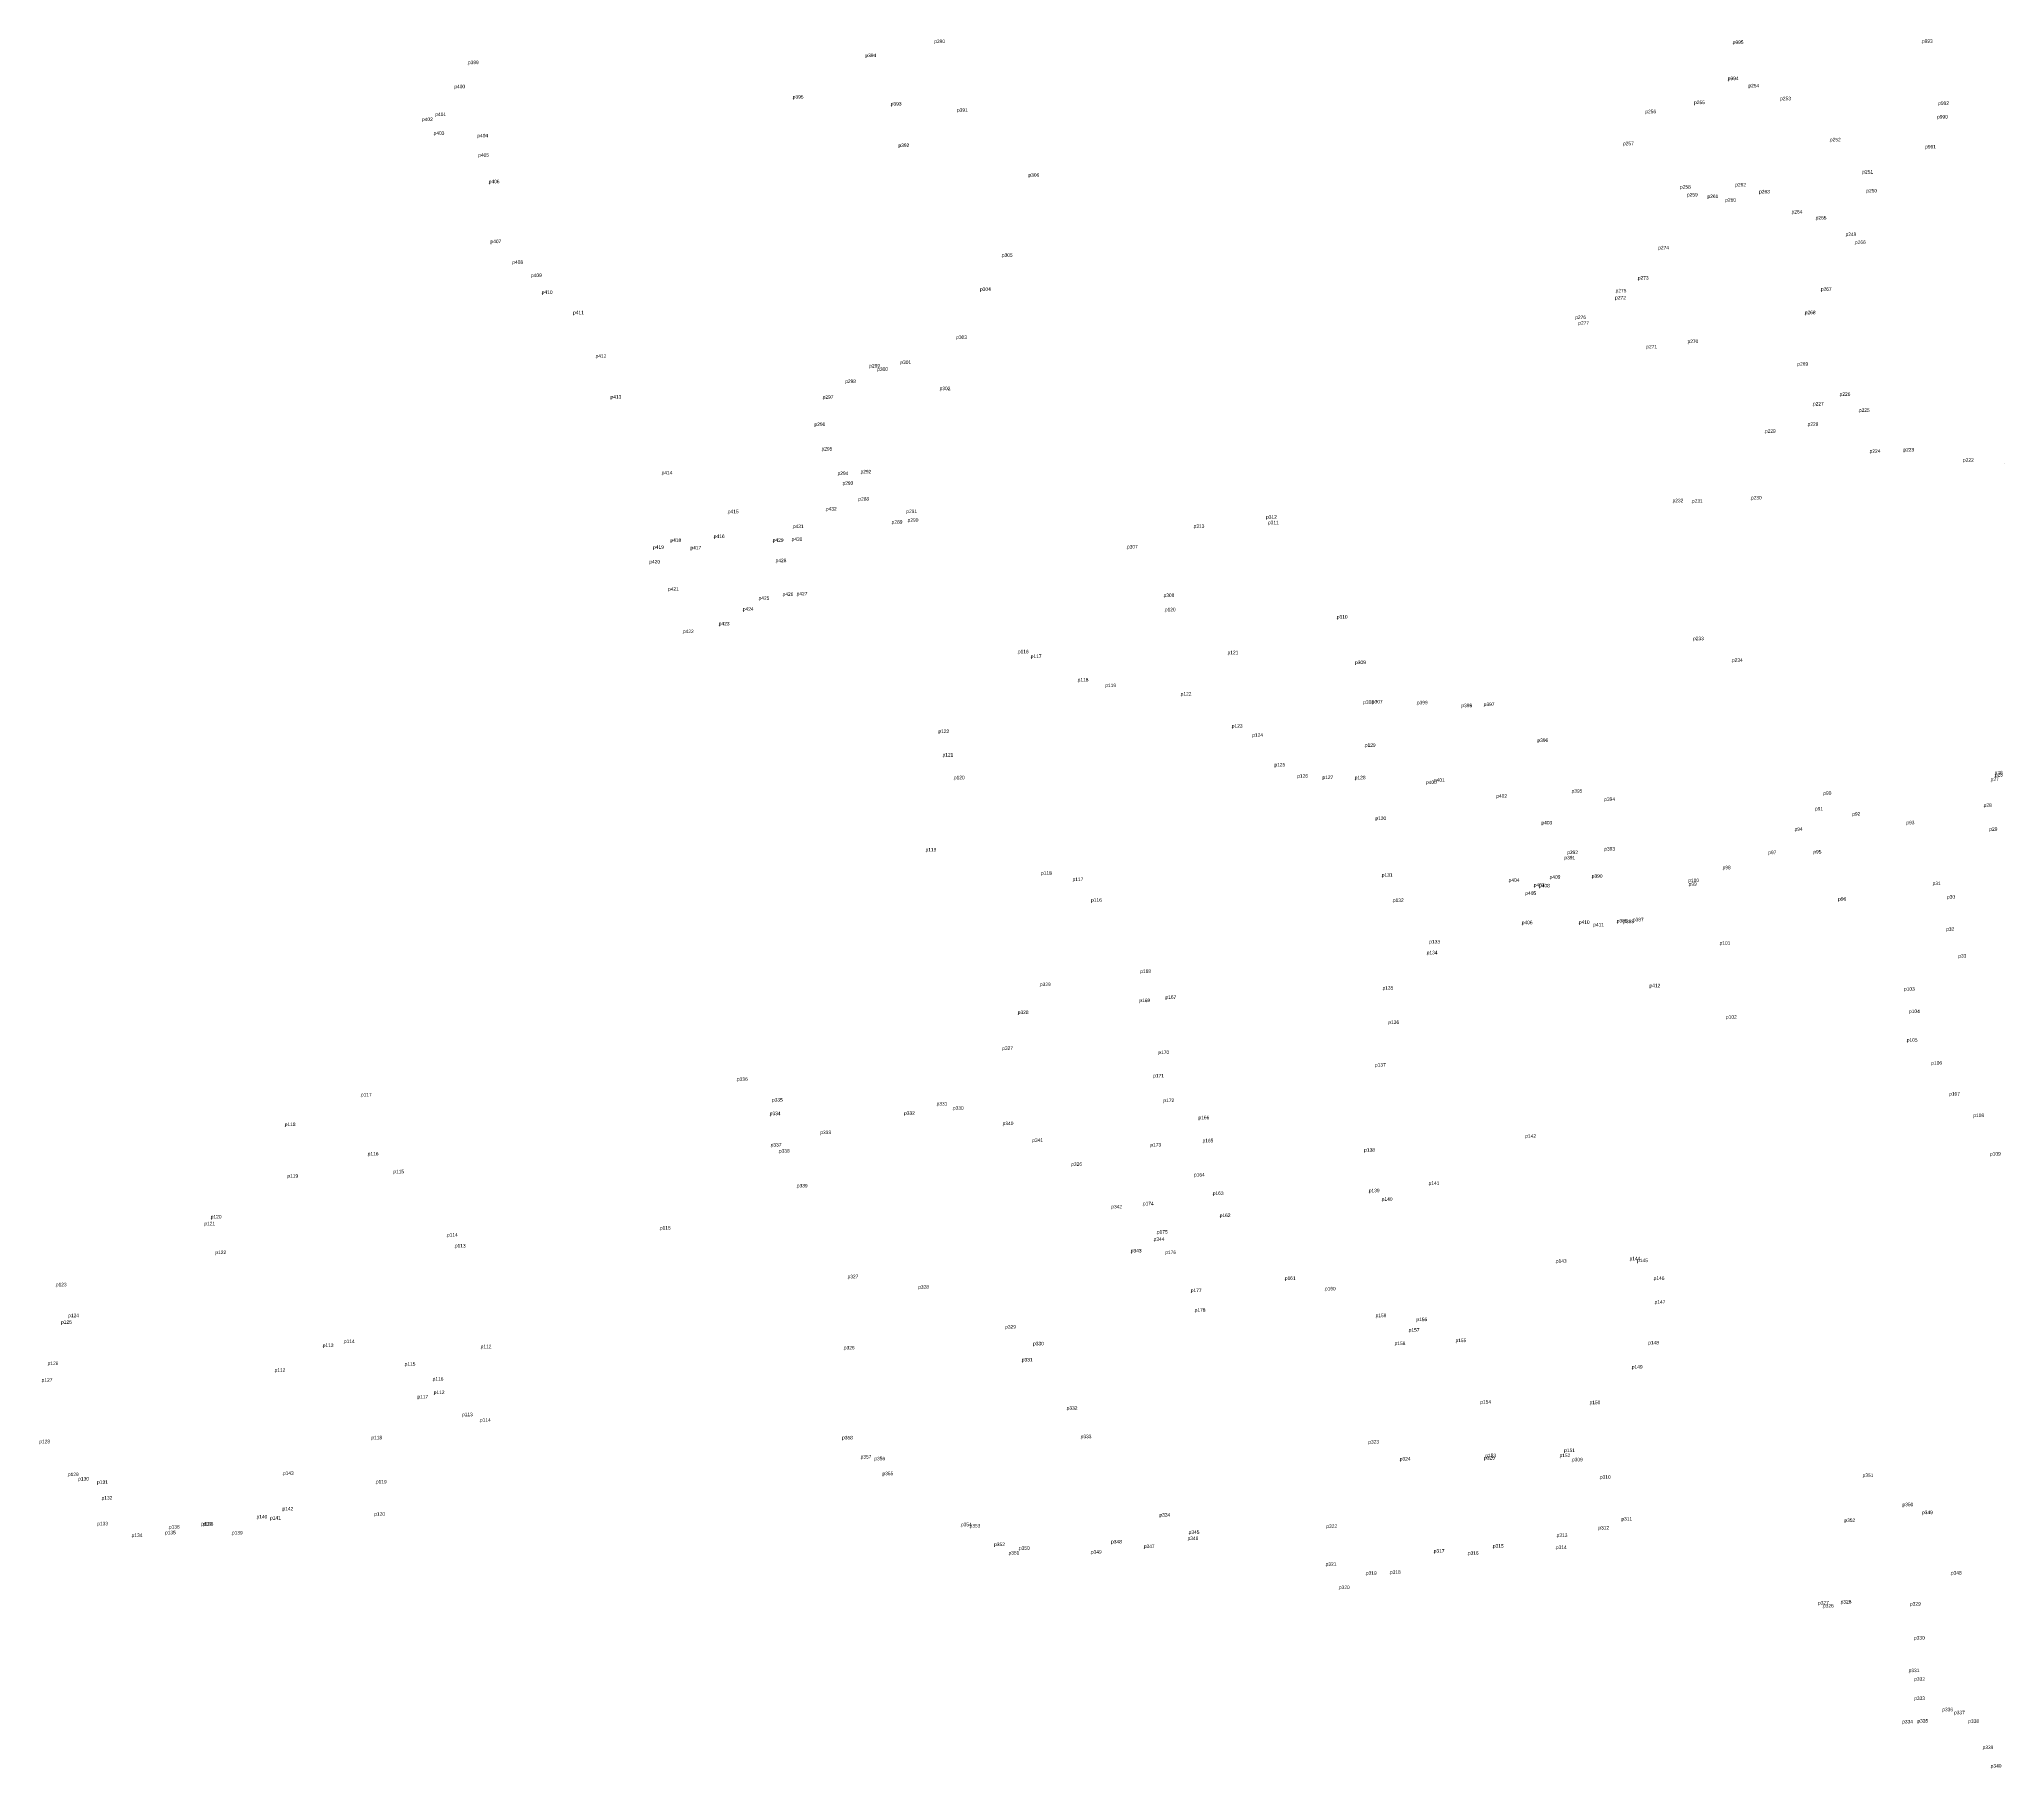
# Model space of a CAD drawing. Extents: x -2 to 54773767, y -1 to 183694297.
# Drawn here: x 543676 to 544687, y 1837681 to 1838571 of the extents above; entities that cross this region are included whole.
import ezdxf

# ---------------------------------------------------------------- set-up
doc = ezdxf.new("R2010")
doc.units = 0
doc.layers.add('Level 12', color=7, linetype='Continuous')
doc.layers.add('Level 7', color=7, linetype='Continuous')

msp = doc.modelspace()

# ---------------------------------------------------------------- linework, layer by layer
at = {"layer": 'Level 7'}
for p, q in [((544136.138, 1838569.09), (544136.138, 1838569.09)), ((544546.857, 1838568.609), (544546.857, 1838568.609)), ((544644.193, 1838569.195), (544644.193, 1838569.195)), ((543896.287, 1838558.229), (543896.287, 1838558.229)), ((544100.738, 1838561.858), (544100.738, 1838561.858)), ((544544.311, 1838549.991), (544544.311, 1838549.991)), ((543889.302, 1838545.827), (543889.302, 1838545.827)), ((544063.369, 1838540.524), (544063.369, 1838540.524)), ((544527.007, 1838537.655), (544527.007, 1838537.655)), ((544554.934, 1838546.288), (544554.934, 1838546.288)), ((544571.261, 1838539.652), (544571.261, 1838539.652)), ((544652.552, 1838537.263), (544652.552, 1838537.263)), ((543872.687, 1838528.953), (543872.687, 1838528.953)), ((543879.504, 1838531.526), (543879.504, 1838531.526)), ((544113.776, 1838536.934), (544113.776, 1838536.934)), ((544147.869, 1838533.737), (544147.869, 1838533.737)), ((544501.909, 1838532.958), (544501.909, 1838532.958)), ((544651.965, 1838530.245), (544651.965, 1838530.245)), ((543878.653, 1838521.845), (543878.653, 1838521.845)), ((543901.145, 1838520.56), (543901.145, 1838520.56)), ((544596.848, 1838518.508), (544596.848, 1838518.508)), ((543901.56, 1838510.55), (543901.56, 1838510.55)), ((544117.736, 1838515.575), (544117.736, 1838515.575)), ((544490.428, 1838516.514), (544490.428, 1838516.514)), ((544645.856, 1838514.851), (544645.856, 1838514.851)), ((543906.992, 1838496.935), (543906.992, 1838496.935)), ((544184.609, 1838500.292), (544184.609, 1838500.292)), ((544613.525, 1838501.959), (544613.525, 1838501.959)), ((544519.755, 1838494.143), (544519.755, 1838494.143)), ((544523.343, 1838490.139), (544523.343, 1838490.139)), ((544533.869, 1838489.343), (544533.869, 1838489.343)), ((544543.003, 1838487.492), (544543.003, 1838487.492)), ((544548.128, 1838495.298), (544548.128, 1838495.298)), ((544560.432, 1838491.73), (544560.432, 1838491.73)), ((544615.591, 1838492.228), (544615.591, 1838492.228)), ((544577.121, 1838481.37), (544577.121, 1838481.37)), ((544589.54, 1838478.291), (544589.54, 1838478.291)), ((544604.907, 1838469.789), (544604.907, 1838469.789)), ((543907.887, 1838466.124), (543907.887, 1838466.124)), ((544170.913, 1838459.096), (544170.913, 1838459.096)), ((544508.533, 1838462.922), (544508.533, 1838462.922)), ((544609.741, 1838465.665), (544609.741, 1838465.665)), ((543919.104, 1838455.467), (543919.104, 1838455.467)), ((543928.731, 1838448.693), (543928.731, 1838448.693)), ((544498.042, 1838447.339), (544498.042, 1838447.339)), ((543934.272, 1838440.01), (543934.272, 1838440.01)), ((544159.722, 1838441.577), (544159.722, 1838441.577)), ((544486.385, 1838437.178), (544486.385, 1838437.178)), ((544486.628, 1838440.798), (544486.628, 1838440.798)), ((544592.176, 1838441.587), (544592.176, 1838441.587)), ((543950.396, 1838429.522), (543950.396, 1838429.522)), ((544465.843, 1838427.078), (544465.843, 1838427.078)), ((544583.922, 1838429.564), (544583.922, 1838429.564)), ((544147.433, 1838416.825), (544147.433, 1838416.825)), ((544467.42, 1838424.168), (544467.42, 1838424.168)), ((543961.953, 1838407.15), (543961.953, 1838407.15)), ((544502.427, 1838411.971), (544502.427, 1838411.971)), ((544523.6, 1838414.681), (544523.6, 1838414.681)), ((544102.744, 1838402.124), (544102.744, 1838402.124)), ((544106.806, 1838400.405), (544106.806, 1838400.405)), ((544118.734, 1838403.993), (544118.734, 1838403.993)), ((544580.095, 1838403.088), (544580.095, 1838403.088)), ((543969.612, 1838386.106), (543969.612, 1838386.106)), ((544078.777, 1838385.999), (544078.777, 1838385.999)), ((544090.341, 1838394.139), (544090.341, 1838394.139)), ((544138.93, 1838390.467), (544138.93, 1838390.467)), ((544601.851, 1838387.534), (544601.851, 1838387.534)), ((544588.137, 1838382.577), (544588.137, 1838382.577)), ((544611.739, 1838379.299), (544611.739, 1838379.299)), ((544074.54, 1838372.023), (544074.54, 1838372.023)), ((544563.402, 1838368.508), (544563.402, 1838368.508)), ((544585.37, 1838372.121), (544585.37, 1838372.121)), ((544078.164, 1838359.42), (544078.164, 1838359.42)), ((544617.293, 1838358.235), (544617.293, 1838358.235)), ((544634.663, 1838358.94), (544634.663, 1838358.94)), ((543995.927, 1838347.157), (543995.927, 1838347.157)), ((544086.385, 1838346.807), (544086.385, 1838346.807)), ((544098.221, 1838347.661), (544098.221, 1838347.661)), ((544665.322, 1838353.644), (544665.322, 1838353.644)), ((544686.745, 1838352.858), (544686.745, 1838352.858)), ((544088.953, 1838341.766), (544088.953, 1838341.766)), ((544029.977, 1838327.123), (544029.977, 1838327.123)), ((544080.393, 1838328.501), (544080.393, 1838328.501)), ((544097.103, 1838333.613), (544097.103, 1838333.613)), ((544121.784, 1838327.241), (544121.784, 1838327.241)), ((544515.91, 1838332.784), (544515.91, 1838332.784)), ((544525.86, 1838332.525), (544525.86, 1838332.525)), ((544556.232, 1838334.232), (544556.232, 1838334.232)), ((544063.422, 1838319.52), (544063.422, 1838319.52)), ((544114.249, 1838321.759), (544114.249, 1838321.759)), ((544122.465, 1838322.749), (544122.465, 1838322.749)), ((544269.564, 1838319.63), (544269.564, 1838319.63)), ((544306.838, 1838324.322), (544306.838, 1838324.322)), ((544307.818, 1838321.465), (544307.818, 1838321.465)), ((543991.526, 1838308.8), (543991.526, 1838308.8)), ((544000.438, 1838312.385), (544000.438, 1838312.385)), ((544010.736, 1838308.485), (544010.736, 1838308.485)), ((544022.744, 1838314.399), (544022.744, 1838314.399)), ((544053.078, 1838312.414), (544053.078, 1838312.414)), ((544062.762, 1838312.874), (544062.762, 1838312.874)), ((544235.27, 1838309.003), (544235.27, 1838309.003)), ((543989.592, 1838301.275), (543989.592, 1838301.275)), ((544054.554, 1838301.959), (544054.554, 1838301.959)), ((543999.216, 1838287.253), (543999.216, 1838287.253)), ((544058.157, 1838284.631), (544058.157, 1838284.631)), ((544065.373, 1838284.82), (544065.373, 1838284.82)), ((544037.679, 1838276.934), (544037.679, 1838276.934)), ((544045.783, 1838282.585), (544045.783, 1838282.585)), ((544254.085, 1838284.04), (544254.085, 1838284.04)), ((544254.773, 1838276.69), (544254.773, 1838276.69)), ((544006.879, 1838265.455), (544006.879, 1838265.455)), ((544025.312, 1838269.429), (544025.312, 1838269.429)), ((544343.217, 1838272.919), (544343.217, 1838272.919)), ((544179.155, 1838255.05), (544179.155, 1838255.05)), ((544287.026, 1838254.567), (544287.026, 1838254.567)), ((544526.459, 1838261.801), (544526.459, 1838261.801)), ((544185.796, 1838252.66), (544185.796, 1838252.66)), ((544352.634, 1838249.51), (544352.634, 1838249.51)), ((544546.473, 1838250.641), (544546.473, 1838250.641)), ((544209.93, 1838240.555), (544209.93, 1838240.555)), ((544224.127, 1838237.675), (544224.127, 1838237.675)), ((544262.912, 1838233.289), (544262.912, 1838233.289)), ((544356.833, 1838229.056), (544356.833, 1838229.056)), ((544361.242, 1838229.254), (544361.242, 1838229.254)), ((544384.41, 1838228.812), (544384.41, 1838228.812)), ((544407.28, 1838227.342), (544407.28, 1838227.342)), ((544418.776, 1838227.909), (544418.776, 1838227.909)), ((544138.311, 1838214.098), (544138.311, 1838214.098)), ((544289.197, 1838216.772), (544289.197, 1838216.772)), ((544299.705, 1838212.099), (544299.705, 1838212.099)), ((544357.625, 1838206.915), (544357.625, 1838206.915)), ((544446.408, 1838209.434), (544446.408, 1838209.434)), ((544140.405, 1838201.95), (544140.405, 1838201.95)), ((544311.133, 1838196.842), (544311.133, 1838196.842)), ((544146.26, 1838190.242), (544146.26, 1838190.242)), ((544322.842, 1838191.022), (544322.842, 1838191.022)), ((544335.842, 1838190.345), (544335.842, 1838190.345)), ((544352.447, 1838190.243), (544352.447, 1838190.243)), ((544389.113, 1838187.805), (544389.113, 1838187.805)), ((544393.198, 1838188.998), (544393.198, 1838188.998)), ((544463.977, 1838183.308), (544463.977, 1838183.308)), ((544679.483, 1838189.269), (544679.483, 1838189.269)), ((544681.574, 1838192.766), (544681.574, 1838192.766)), ((544681.675, 1838191.662), (544681.675, 1838191.662)), ((544425.227, 1838180.71), (544425.227, 1838180.71)), ((544480.788, 1838179.088), (544480.788, 1838179.088)), ((544589.173, 1838174.206), (544589.173, 1838174.206)), ((544593.459, 1838182.221), (544593.459, 1838182.221)), ((544675.954, 1838176.02), (544675.954, 1838176.02)), ((544363.084, 1838169.343), (544363.084, 1838169.343)), ((544448.459, 1838167.02), (544448.459, 1838167.02)), ((544578.65, 1838163.699), (544578.65, 1838163.699)), ((544608.317, 1838171.5), (544608.317, 1838171.5)), ((544636.164, 1838167.065), (544636.164, 1838167.065)), ((544678.864, 1838163.707), (544678.864, 1838163.707)), ((544131.671, 1838153.115), (544131.671, 1838153.115)), ((544480.809, 1838153.569), (544480.809, 1838153.569)), ((544460.272, 1838149.029), (544460.272, 1838149.029)), ((544461.711, 1838151.748), (544461.711, 1838151.748)), ((544541.662, 1838143.937), (544541.662, 1838143.937)), ((544565.144, 1838151.698), (544565.144, 1838151.698)), ((544588.347, 1838152.033), (544588.347, 1838152.033)), ((544191.072, 1838141.069), (544191.072, 1838141.069)), ((544207.301, 1838137.871), (544207.301, 1838137.871)), ((544366.352, 1838140.086), (544366.352, 1838140.086)), ((544431.607, 1838137.452), (544431.607, 1838137.452)), ((544444.54, 1838134.964), (544444.54, 1838134.964)), ((544447.262, 1838134.627), (544447.262, 1838134.627)), ((544452.694, 1838139.09), (544452.694, 1838139.09)), ((544474.357, 1838139.554), (544474.357, 1838139.554)), ((544523.996, 1838137.328), (544523.996, 1838137.328)), ((544524.198, 1838135.439), (544524.198, 1838135.439)), ((544649.685, 1838135.798), (544649.685, 1838135.798)), ((544216.833, 1838127.197), (544216.833, 1838127.197)), ((544372.056, 1838127.092), (544372.056, 1838127.092)), ((544440.192, 1838130.715), (544440.192, 1838130.715)), ((544601.072, 1838127.746), (544601.072, 1838127.746)), ((544657.079, 1838128.858), (544657.079, 1838128.858)), ((544438.362, 1838115.654), (544438.362, 1838115.654)), ((544467.698, 1838115.829), (544467.698, 1838115.829)), ((544475.124, 1838114.539), (544475.124, 1838114.539)), ((544487.227, 1838116.496), (544487.227, 1838116.496)), ((544490.593, 1838116.198), (544490.593, 1838116.198)), ((544495.517, 1838117.152), (544495.517, 1838117.152)), ((544390.759, 1838105.789), (544390.759, 1838105.789)), ((544540.112, 1838105.105), (544540.112, 1838105.105)), ((544656.658, 1838112.272), (544656.658, 1838112.272)), ((544389.461, 1838100.178), (544389.461, 1838100.178)), ((544662.867, 1838098.451), (544662.867, 1838098.451)), ((544190.512, 1838083.814), (544190.512, 1838083.814)), ((544242.116, 1838090.565), (544242.116, 1838090.565)), ((544504.048, 1838083.18), (544504.048, 1838083.18)), ((544241.672, 1838075.567), (544241.672, 1838075.567)), ((544255.084, 1838077.237), (544255.084, 1838077.237)), ((544366.719, 1838081.975), (544366.719, 1838081.975)), ((544634.973, 1838081.461), (544634.973, 1838081.461)), ((544179.105, 1838069.423), (544179.105, 1838069.423)), ((544369.745, 1838064.368), (544369.745, 1838064.368)), ((544543.395, 1838067.05), (544543.395, 1838067.05)), ((544637.542, 1838069.958), (544637.542, 1838069.958)), ((544636.397, 1838055.209), (544636.397, 1838055.209)), ((544171.12, 1838050.974), (544171.12, 1838050.974)), ((544251.444, 1838048.847), (544251.444, 1838048.847)), ((544362.856, 1838042.361), (544362.856, 1838042.361)), ((544649.019, 1838043.382), (544649.019, 1838043.382)), ((544034.68, 1838035.087), (544034.68, 1838035.087)), ((544248.766, 1838036.812), (544248.766, 1838036.812)), ((543841.256, 1838027.057), (543841.256, 1838027.057)), ((544052.71, 1838024.358), (544052.71, 1838024.358)), ((544137.36, 1838022.408), (544137.36, 1838022.408)), ((544254.002, 1838024.107), (544254.002, 1838024.107)), ((544658.204, 1838027.492), (544658.204, 1838027.492)), ((543802.059, 1838011.811), (543802.059, 1838011.811)), ((544051.528, 1838017.394), (544051.528, 1838017.394)), ((544120.627, 1838017.599), (544120.627, 1838017.599)), ((544145.754, 1838020.186), (544145.754, 1838020.186)), ((544171.337, 1838012.273), (544171.337, 1838012.273)), ((544272.062, 1838015.287), (544272.062, 1838015.287)), ((544670.611, 1838016.393), (544670.611, 1838016.393)), ((544052.037, 1838001.252), (544052.037, 1838001.252)), ((544077.542, 1838007.642), (544077.542, 1838007.642)), ((544186.55, 1838003.616), (544186.55, 1838003.616)), ((544247.331, 1838001.236), (544247.331, 1838001.236)), ((544274.141, 1838003.42), (544274.141, 1838003.42)), ((544440.17, 1838005.771), (544440.17, 1838005.771)), ((543844.747, 1837996.646), (543844.747, 1837996.646)), ((544056.234, 1837998.103), (544056.234, 1837998.103)), ((544206.602, 1837991.315), (544206.602, 1837991.315)), ((544357.281, 1837998.57), (544357.281, 1837998.57)), ((544679.189, 1837996.611), (544679.189, 1837996.611)), ((543803.424, 1837985.244), (543803.424, 1837985.244)), ((543857.93, 1837987.519), (543857.93, 1837987.519)), ((544269.754, 1837985.851), (544269.754, 1837985.851)), ((544390.431, 1837981.486), (544390.431, 1837981.486)), ((544065.466, 1837980.21), (544065.466, 1837980.21)), ((544243.482, 1837971.02), (544243.482, 1837971.02)), ((544279.43, 1837976.364), (544279.43, 1837976.364)), ((544359.674, 1837977.743), (544359.674, 1837977.743)), ((544366.32, 1837973.313), (544366.32, 1837973.313)), ((543760.713, 1837960.712), (543760.713, 1837960.712)), ((543763.999, 1837964.229), (543763.999, 1837964.229)), ((544227.207, 1837969.436), (544227.207, 1837969.436)), ((544282.997, 1837964.997), (544282.997, 1837964.997)), ((543885.514, 1837954.928), (543885.514, 1837954.928)), ((543995.021, 1837958.506), (543995.021, 1837958.506)), ((544249.007, 1837952.703), (544249.007, 1837952.703)), ((544250.67, 1837956.429), (544250.67, 1837956.429)), ((543766.384, 1837945.891), (543766.384, 1837945.891)), ((543889.57, 1837949.315), (543889.57, 1837949.315)), ((544237.234, 1837946.736), (544237.234, 1837946.736)), ((544254.977, 1837945.917), (544254.977, 1837945.917)), ((544455.877, 1837941.443), (544455.877, 1837941.443)), ((544493.794, 1837942.707), (544493.794, 1837942.707)), ((544497.698, 1837941.758), (544497.698, 1837941.758)), ((544091.568, 1837933.466), (544091.568, 1837933.466)), ((544316.475, 1837932.629), (544316.475, 1837932.629)), ((544506.203, 1837932.632), (544506.203, 1837932.632)), ((543684.323, 1837929.339), (543684.323, 1837929.339)), ((544127.881, 1837928.067), (544127.881, 1837928.067)), ((544268.121, 1837926.347), (544268.121, 1837926.347)), ((544337.12, 1837927.246), (544337.12, 1837927.246)), ((544506.681, 1837920.381), (544506.681, 1837920.381)), ((543690.673, 1837913.434), (543690.673, 1837913.434)), ((544270.122, 1837916.214), (544270.122, 1837916.214)), ((544363.185, 1837913.446), (544363.185, 1837913.446)), ((544384.15, 1837911.395), (544384.15, 1837911.395)), ((543687.018, 1837910.019), (543687.018, 1837910.019)), ((543832.503, 1837900.151), (543832.503, 1837900.151)), ((544172.626, 1837907.579), (544172.626, 1837907.579)), ((544380.199, 1837906.002), (544380.199, 1837906.002)), ((544404.277, 1837900.602), (544404.277, 1837900.602)), ((543821.608, 1837898.144), (543821.608, 1837898.144)), ((543902.847, 1837897.474), (543902.847, 1837897.474)), ((544089.642, 1837896.853), (544089.642, 1837896.853)), ((544181.176, 1837890.642), (544181.176, 1837890.642)), ((544187.001, 1837898.959), (544187.001, 1837898.959)), ((544372.949, 1837899.075), (544372.949, 1837899.075)), ((544503.376, 1837899.429), (544503.376, 1837899.429)), ((543677.037, 1837880.211), (543677.037, 1837880.211)), ((543680.088, 1837888.806), (543680.088, 1837888.806)), ((543796.854, 1837885.279), (543796.854, 1837885.279)), ((543863.756, 1837888.428), (543863.756, 1837888.428)), ((543878.153, 1837880.832), (543878.153, 1837880.832)), ((544494.954, 1837886.96), (544494.954, 1837886.96)), ((543870.302, 1837871.651), (543870.302, 1837871.651)), ((543878.713, 1837873.882), (543878.713, 1837873.882)), ((543893.249, 1837862.498), (543893.249, 1837862.498)), ((543902.486, 1837859.673), (543902.486, 1837859.673)), ((544204.281, 1837865.815), (544204.281, 1837865.815)), ((544417.017, 1837868.97), (544417.017, 1837868.97)), ((544473.213, 1837868.68), (544473.213, 1837868.68)), ((543846.621, 1837850.62), (543846.621, 1837850.62)), ((544088.753, 1837850.573), (544088.753, 1837850.573)), ((544211.484, 1837851.17), (544211.484, 1837851.17)), ((543675.81, 1837848.568), (543675.81, 1837848.568)), ((544098.282, 1837840.735), (544098.282, 1837840.735)), ((544105.333, 1837839.787), (544105.333, 1837839.787)), ((544359.414, 1837848.384), (544359.414, 1837848.384)), ((544375.613, 1837839.648), (544375.613, 1837839.648)), ((544418.973, 1837840.197), (544418.973, 1837840.197)), ((544419.602, 1837841.344), (544419.602, 1837841.344)), ((544457.785, 1837841.439), (544457.785, 1837841.439)), ((544460.148, 1837844.07), (544460.148, 1837844.07)), ((543690.528, 1837831.663), (543690.528, 1837831.663)), ((543695.824, 1837829.394), (543695.824, 1837829.394)), ((543801.123, 1837832.283), (543801.123, 1837832.283)), ((544109.505, 1837832.117), (544109.505, 1837832.117)), ((544464.174, 1837839.292), (544464.174, 1837839.292)), ((544478.511, 1837830.323), (544478.511, 1837830.323)), ((544613.684, 1837831.193), (544613.684, 1837831.193)), ((543705.553, 1837827.701), (543705.553, 1837827.701)), ((543707.847, 1837819.543), (543707.847, 1837819.543)), ((543848.957, 1837827.894), (543848.957, 1837827.894)), ((543787.544, 1837809.863), (543787.544, 1837809.863)), ((543794.515, 1837809.321), (543794.515, 1837809.321)), ((543800.896, 1837814.001), (543800.896, 1837814.001)), ((543848.086, 1837811.261), (543848.086, 1837811.261)), ((544251.999, 1837810.795), (544251.999, 1837810.795)), ((544634.177, 1837816.17), (544634.177, 1837816.17)), ((544644.251, 1837812.089), (544644.251, 1837812.089)), ((543705.63, 1837806.348), (543705.63, 1837806.348)), ((543723.296, 1837800.332), (543723.296, 1837800.332)), ((543740.486, 1837801.717), (543740.486, 1837801.717)), ((543742.498, 1837804.626), (543742.498, 1837804.626)), ((543759.1, 1837806.242), (543759.1, 1837806.242)), ((543759.832, 1837806.13), (543759.832, 1837806.13)), ((543774.89, 1837801.644), (543774.89, 1837801.644)), ((544149.897, 1837805.86), (544149.897, 1837805.86)), ((544154.324, 1837805.247), (544154.324, 1837805.247)), ((544267.02, 1837801.914), (544267.02, 1837801.914)), ((544337.82, 1837804.983), (544337.82, 1837804.983)), ((544456.306, 1837800.347), (544456.306, 1837800.347)), ((544477.757, 1837804.197), (544477.757, 1837804.197)), ((544489.618, 1837808.769), (544489.618, 1837808.769)), ((544604.31, 1837808.094), (544604.31, 1837808.094)), ((544166.955, 1837795.651), (544166.955, 1837795.651)), ((544174.344, 1837791.298), (544174.344, 1837791.298)), ((544179.723, 1837793.724), (544179.723, 1837793.724)), ((544216.731, 1837791.768), (544216.731, 1837791.768)), ((544227.118, 1837797.023), (544227.118, 1837797.023)), ((544243.943, 1837794.666), (544243.943, 1837794.666)), ((544266.433, 1837798.786), (544266.433, 1837798.786)), ((544393.077, 1837792.278), (544393.077, 1837792.278)), ((544410.609, 1837791.155), (544410.609, 1837791.155)), ((544423.462, 1837794.848), (544423.462, 1837794.848)), ((544455.932, 1837794.164), (544455.932, 1837794.164)), ((544337.493, 1837785.494), (544337.493, 1837785.494)), ((544358.167, 1837780.885), (544358.167, 1837780.885)), ((544370.541, 1837781.389), (544370.541, 1837781.389)), ((544659.102, 1837781), (544659.102, 1837781)), ((544344.311, 1837773.555), (544344.311, 1837773.555)), ((544590.741, 1837765.541), (544590.741, 1837765.541)), ((544593.279, 1837764.081), (544593.279, 1837764.081)), ((544602.389, 1837766.11), (544602.389, 1837766.11)), ((544638.046, 1837765.038), (544638.046, 1837765.038)), ((544640.1, 1837747.519), (544640.1, 1837747.519)), ((544637.366, 1837730.788), (544637.366, 1837730.788)), ((544640.231, 1837726.357), (544640.231, 1837726.357)), ((544640.201, 1837716.452), (544640.201, 1837716.452)), ((544654.624, 1837710.684), (544654.624, 1837710.684)), ((544660.7, 1837709.095), (544660.7, 1837709.095)), ((544634.017, 1837704.422), (544634.017, 1837704.422)), ((544641.867, 1837704.811), (544641.867, 1837704.811)), ((544667.997, 1837704.709), (544667.997, 1837704.709)), ((544675.392, 1837691.191), (544675.392, 1837691.191)), ((544679.557, 1837681.641), (544679.557, 1837681.641))]:
    msp.add_line(p, q, dxfattribs=at)

# ---------------------------------------------------------------- texts
at = {"layer": 'Level 12'}
for s, p in [('p390', (544136.138, 1838569.09)), ('p995', (544546.857, 1838568.609)), ('p993', (544644.193, 1838569.195)), ('p399', (543896.287, 1838558.229)), ('p394', (544100.738, 1838561.858)), ('p400', (543889.302, 1838545.827)), ('p994', (544544.311, 1838549.991)), ('p254', (544554.934, 1838546.288)), ('p395', (544063.369, 1838540.524)), ('p393', (544113.776, 1838536.934)), ('p255', (544527.007, 1838537.655)), ('p253', (544571.261, 1838539.652)), ('p992', (544652.552, 1838537.263)), ('p402', (543872.687, 1838528.953)), ('p401', (543879.504, 1838531.526)), ('p391', (544147.869, 1838533.737)), ('p256', (544501.909, 1838532.958)), ('p990', (544651.965, 1838530.245)), ('p403', (543878.653, 1838521.845)), ('p404', (543901.145, 1838520.56)), ('p392', (544117.736, 1838515.575)), ('p257', (544490.428, 1838516.514)), ('p252', (544596.848, 1838518.508)), ('p405', (543901.56, 1838510.55)), ('p991', (544645.856, 1838514.851)), ('p406', (543906.992, 1838496.935)), ('p306', (544184.609, 1838500.292)), ('p262', (544548.128, 1838495.298)), ('p251', (544613.525, 1838501.959)), ('p258', (544519.755, 1838494.143)), ('p259', (544523.343, 1838490.139)), ('p261', (544533.869, 1838489.343)), ('p260', (544543.003, 1838487.492)), ('p263', (544560.432, 1838491.73)), ('p250', (544615.591, 1838492.228)), ('p264', (544577.121, 1838481.37)), ('p265', (544589.54, 1838478.291)), ('p407', (543907.887, 1838466.124)), ('p249', (544604.907, 1838469.789)), ('p266', (544609.741, 1838465.665)), ('p408', (543919.104, 1838455.467)), ('p305', (544170.913, 1838459.096)), ('p274', (544508.533, 1838462.922)), ('p409', (543928.731, 1838448.693)), ('p273', (544498.042, 1838447.339)), ('p410', (543934.272, 1838440.01)), ('p304', (544159.722, 1838441.577)), ('p272', (544486.385, 1838437.178)), ('p275', (544486.628, 1838440.798)), ('p267', (544592.176, 1838441.587)), ('p411', (543950.396, 1838429.522)), ('p276', (544465.843, 1838427.078)), ('p277', (544467.42, 1838424.168)), ('p268', (544583.922, 1838429.564)), ('p303', (544147.433, 1838416.825)), ('p270', (544523.6, 1838414.681)), ('p412', (543961.953, 1838407.15)), ('p301', (544118.734, 1838403.993)), ('p271', (544502.427, 1838411.971)), ('p298', (544090.341, 1838394.139)), ('p299', (544102.744, 1838402.124)), ('p300', (544106.806, 1838400.405)), ('p269', (544580.095, 1838403.088)), ('p413', (543969.612, 1838386.106)), ('p297', (544078.777, 1838385.999)), ('p302', (544138.93, 1838390.467)), ('p226', (544601.851, 1838387.534)), ('p227', (544588.137, 1838382.577)), ('p225', (544611.739, 1838379.299)), ('p296', (544074.54, 1838372.023)), ('p229', (544563.402, 1838368.508)), ('p228', (544585.37, 1838372.121)), ('p295', (544078.164, 1838359.42)), ('p224', (544617.293, 1838358.235)), ('p223', (544634.663, 1838358.94)), ('p222', (544665.322, 1838353.644)), ('p414', (543995.927, 1838347.157)), ('p294', (544086.385, 1838346.807)), ('p292', (544098.221, 1838347.661)), ('p293', (544088.953, 1838341.766)), ('p288', (544097.103, 1838333.613)), ('p230', (544556.232, 1838334.232)), ('p415', (544029.977, 1838327.123)), ('p432', (544080.393, 1838328.501)), ('p291', (544121.784, 1838327.241)), ('p312', (544306.838, 1838324.322)), ('p232', (544515.91, 1838332.784)), ('p231', (544525.86, 1838332.525)), ('p416', (544022.744, 1838314.399)), ('p430', (544062.762, 1838312.874)), ('p431', (544063.422, 1838319.52)), ('p289', (544114.249, 1838321.759)), ('p290', (544122.465, 1838322.749)), ('p313', (544269.564, 1838319.63)), ('p311', (544307.818, 1838321.465)), ('p419', (543991.526, 1838308.8)), ('p418', (544000.438, 1838312.385)), ('p417', (544010.736, 1838308.485)), ('p429', (544053.078, 1838312.414)), ('p307', (544235.27, 1838309.003)), ('p420', (543989.592, 1838301.275)), ('p428', (544054.554, 1838301.959)), ('p421', (543999.216, 1838287.253)), ('p425', (544045.783, 1838282.585)), ('p426', (544058.157, 1838284.631)), ('p427', (544065.373, 1838284.82)), ('p308', (544254.085, 1838284.04)), ('p424', (544037.679, 1838276.934)), ('p120', (544254.773, 1838276.69)), ('p310', (544343.217, 1838272.919)), ('p422', (544006.879, 1838265.455)), ('p423', (544025.312, 1838269.429)), ('p116', (544179.155, 1838255.05)), ('p117', (544185.796, 1838252.66)), ('p121', (544287.026, 1838254.567)), ('p233', (544526.459, 1838261.801)), ('p309', (544352.634, 1838249.51)), ('p234', (544546.473, 1838250.641)), ('p118', (544209.93, 1838240.555)), ('p119', (544224.127, 1838237.675)), ('p122', (544262.912, 1838233.289)), ('p308', (544356.833, 1838229.056)), ('p307', (544361.242, 1838229.254)), ('p399', (544384.41, 1838228.812)), ('p398', (544407.28, 1838227.342)), ('p397', (544418.776, 1838227.909)), ('p122', (544138.311, 1838214.098)), ('p123', (544289.197, 1838216.772)), ('p124', (544299.705, 1838212.099)), ('p121', (544140.405, 1838201.95)), ('p129', (544357.625, 1838206.915)), ('p396', (544446.408, 1838209.434)), ('p125', (544311.133, 1838196.842)), ('p26', (544681.574, 1838192.766)), ('p25', (544681.675, 1838191.662)), ('p120', (544146.26, 1838190.242)), ('p126', (544322.842, 1838191.022)), ('p127', (544335.842, 1838190.345)), ('p128', (544352.447, 1838190.243)), ('p400', (544389.113, 1838187.805)), ('p401', (544393.198, 1838188.998)), ('p395', (544463.977, 1838183.308)), ('p90', (544593.459, 1838182.221)), ('p27', (544679.483, 1838189.269)), ('p402', (544425.227, 1838180.71)), ('p394', (544480.788, 1838179.088)), ('p91', (544589.173, 1838174.206)), ('p92', (544608.317, 1838171.5)), ('p28', (544675.954, 1838176.02)), ('p130', (544363.084, 1838169.343)), ('p403', (544448.459, 1838167.02)), ('p94', (544578.65, 1838163.699)), ('p93', (544636.164, 1838167.065)), ('p29', (544678.864, 1838163.707)), ('p119', (544131.671, 1838153.115)), ('p392', (544461.711, 1838151.748)), ('p393', (544480.809, 1838153.569)), ('p97', (544565.144, 1838151.698)), ('p95', (544588.347, 1838152.033)), ('p118', (544191.072, 1838141.069)), ('p391', (544460.272, 1838149.029)), ('p98', (544541.662, 1838143.937)), ('p117', (544207.301, 1838137.871)), ('p131', (544366.352, 1838140.086)), ('p404', (544431.607, 1838137.452)), ('p407', (544444.54, 1838134.964)), ('p408', (544447.262, 1838134.627)), ('p409', (544452.694, 1838139.09)), ('p390', (544474.357, 1838139.554)), ('p100', (544523.996, 1838137.328)), ('p99', (544524.198, 1838135.439)), ('p31', (544649.685, 1838135.798)), ('p116', (544216.833, 1838127.197)), ('p132', (544372.056, 1838127.092)), ('p405', (544440.192, 1838130.715)), ('p96', (544601.072, 1838127.746)), ('p30', (544657.079, 1838128.858)), ('p406', (544438.362, 1838115.654)), ('p410', (544467.698, 1838115.829)), ('p411', (544475.124, 1838114.539)), ('p389', (544487.227, 1838116.496)), ('p388', (544490.593, 1838116.198)), ('p387', (544495.517, 1838117.152)), ('p32', (544656.658, 1838112.272)), ('p133', (544390.759, 1838105.789)), ('p101', (544540.112, 1838105.105)), ('p168', (544242.116, 1838090.565)), ('p134', (544389.461, 1838100.178)), ('p33', (544662.867, 1838098.451)), ('p329', (544190.512, 1838083.814)), ('p135', (544366.719, 1838081.975)), ('p412', (544504.048, 1838083.18)), ('p103', (544634.973, 1838081.461)), ('p169', (544241.672, 1838075.567)), ('p167', (544255.084, 1838077.237)), ('p328', (544179.105, 1838069.423)), ('p136', (544369.745, 1838064.368)), ('p102', (544543.395, 1838067.05)), ('p104', (544637.542, 1838069.958)), ('p327', (544171.12, 1838050.974)), ('p105', (544636.397, 1838055.209)), ('p170', (544251.444, 1838048.847)), ('p137', (544362.856, 1838042.361)), ('p106', (544649.019, 1838043.382)), ('p336', (544034.68, 1838035.087)), ('p171', (544248.766, 1838036.812)), ('p117', (543841.256, 1838027.057)), ('p335', (544052.71, 1838024.358)), ('p331', (544137.36, 1838022.408)), ('p330', (544145.754, 1838020.186)), ('p172', (544254.002, 1838024.107)), ('p107', (544658.204, 1838027.492)), ('p118', (543802.059, 1838011.811)), ('p334', (544051.528, 1838017.394)), ('p332', (544120.627, 1838017.599)), ('p340', (544171.337, 1838012.273)), ('p166', (544272.062, 1838015.287)), ('p108', (544670.611, 1838016.393)), ('p337', (544052.037, 1838001.252)), ('p333', (544077.542, 1838007.642)), ('p341', (544186.55, 1838003.616)), ('p173', (544247.331, 1838001.236)), ('p165', (544274.141, 1838003.42)), ('p142', (544440.17, 1838005.771)), ('p116', (543844.747, 1837996.646)), ('p338', (544056.234, 1837998.103)), ('p326', (544206.602, 1837991.315)), ('p138', (544357.281, 1837998.57)), ('p109', (544679.189, 1837996.611)), ('p119', (543803.424, 1837985.244)), ('p115', (543857.93, 1837987.519)), ('p339', (544065.466, 1837980.21)), ('p164', (544269.754, 1837985.851)), ('p141', (544390.431, 1837981.486)), ('p342', (544227.207, 1837969.436)), ('p174', (544243.482, 1837971.02)), ('p163', (544279.43, 1837976.364)), ('p139', (544359.674, 1837977.743)), ('p140', (544366.32, 1837973.313)), ('p121', (543760.713, 1837960.712)), ('p120', (543763.999, 1837964.229)), ('p162', (544282.997, 1837964.997)), ('p114', (543885.514, 1837954.928)), ('p113', (543889.57, 1837949.315)), ('p115', (543995.021, 1837958.506)), ('p344', (544249.007, 1837952.703)), ('p175', (544250.67, 1837956.429)), ('p122', (543766.384, 1837945.891)), ('p343', (544237.234, 1837946.736)), ('p176', (544254.977, 1837945.917)), ('p143', (544455.877, 1837941.443)), ('p144', (544493.794, 1837942.707)), ('p145', (544497.698, 1837941.758)), ('p123', (543684.323, 1837929.339)), ('p327', (544091.568, 1837933.466)), ('p161', (544316.475, 1837932.629)), ('p146', (544506.203, 1837932.632)), ('p328', (544127.881, 1837928.067)), ('p177', (544268.121, 1837926.347)), ('p160', (544337.12, 1837927.246)), ('p147', (544506.681, 1837920.381)), ('p125', (543687.018, 1837910.019)), ('p124', (543690.673, 1837913.434)), ('p178', (544270.122, 1837916.214)), ('p159', (544363.185, 1837913.446)), ('p156', (544384.15, 1837911.395)), ('p114', (543832.503, 1837900.151)), ('p329', (544172.626, 1837907.579)), ('p330', (544187.001, 1837898.959)), ('p158', (544372.949, 1837899.075)), ('p157', (544380.199, 1837906.002)), ('p155', (544404.277, 1837900.602)), ('p148', (544503.376, 1837899.429)), ('p126', (543680.088, 1837888.806)), ('p113', (543821.608, 1837898.144)), ('p115', (543863.756, 1837888.428)), ('p112', (543902.847, 1837897.474)), ('p326', (544089.642, 1837896.853)), ('p331', (544181.176, 1837890.642)), ('p127', (543677.037, 1837880.211)), ('p112', (543796.854, 1837885.279)), ('p116', (543878.153, 1837880.832)), ('p149', (544494.954, 1837886.96)), ('p117', (543870.302, 1837871.651)), ('p112', (543878.713, 1837873.882)), ('p154', (544417.017, 1837868.97)), ('p150', (544473.213, 1837868.68)), ('p113', (543893.249, 1837862.498)), ('p114', (543902.486, 1837859.673)), ('p332', (544204.281, 1837865.815)), ('p128', (543675.81, 1837848.568)), ('p118', (543846.621, 1837850.62)), ('p358', (544088.753, 1837850.573)), ('p333', (544211.484, 1837851.17)), ('p323', (544359.414, 1837848.384)), ('p357', (544098.282, 1837840.735)), ('p356', (544105.333, 1837839.787)), ('p324', (544375.613, 1837839.648)), ('p325', (544418.973, 1837840.197)), ('p153', (544419.602, 1837841.344)), ('p152', (544457.785, 1837841.439)), ('p151', (544460.148, 1837844.07)), ('p309', (544464.174, 1837839.292)), ('p129', (543690.528, 1837831.663)), ('p130', (543695.824, 1837829.394)), ('p131', (543705.553, 1837827.701)), ('p143', (543801.123, 1837832.283)), ('p119', (543848.957, 1837827.894)), ('p355', (544109.505, 1837832.117)), ('p310', (544478.511, 1837830.323)), ('p351', (544613.684, 1837831.193)), ('p132', (543707.847, 1837819.543)), ('p140', (543787.544, 1837809.863)), ('p141', (543794.515, 1837809.321)), ('p142', (543800.896, 1837814.001)), ('p120', (543848.086, 1837811.261)), ('p334', (544251.999, 1837810.795)), ('p311', (544489.618, 1837808.769)), ('p352', (544604.31, 1837808.094)), ('p350', (544634.177, 1837816.17)), ('p349', (544644.251, 1837812.089)), ('p133', (543705.63, 1837806.348)), ('p134', (543723.296, 1837800.332)), ('p135', (543740.486, 1837801.717)), ('p136', (543742.498, 1837804.626)), ('p137', (543759.1, 1837806.242)), ('p138', (543759.832, 1837806.13)), ('p139', (543774.89, 1837801.644)), ('p354', (544149.897, 1837805.86)), ('p353', (544154.324, 1837805.247)), ('p346', (544266.433, 1837798.786)), ('p345', (544267.02, 1837801.914)), ('p322', (544337.82, 1837804.983)), ('p313', (544456.306, 1837800.347)), ('p312', (544477.757, 1837804.197)), ('p352', (544166.955, 1837795.651)), ('p351', (544174.344, 1837791.298)), ('p350', (544179.723, 1837793.724)), ('p349', (544216.731, 1837791.768)), ('p348', (544227.118, 1837797.023)), ('p347', (544243.943, 1837794.666)), ('p317', (544393.077, 1837792.278)), ('p316', (544410.609, 1837791.155)), ('p315', (544423.462, 1837794.848)), ('p314', (544455.932, 1837794.164)), ('p321', (544337.493, 1837785.494)), ('p319', (544358.167, 1837780.885)), ('p318', (544370.541, 1837781.389)), ('p348', (544659.102, 1837781)), ('p320', (544344.311, 1837773.555)), ('p327', (544590.741, 1837765.541)), ('p326', (544593.279, 1837764.081)), ('p328', (544602.389, 1837766.11)), ('p329', (544638.046, 1837765.038)), ('p330', (544640.1, 1837747.519)), ('p331', (544637.366, 1837730.788)), ('p333', (544640.201, 1837716.452)), ('p332', (544640.231, 1837726.357)), ('p336', (544654.624, 1837710.684)), ('p337', (544660.7, 1837709.095)), ('p334', (544634.017, 1837704.422)), ('p335', (544641.867, 1837704.811)), ('p338', (544667.997, 1837704.709)), ('p339', (544675.392, 1837691.191)), ('p340', (544679.557, 1837681.641))]:
    msp.add_text(s, height=1.8, dxfattribs=at).set_placement(p)

doc.saveas('drawing.dxf')
